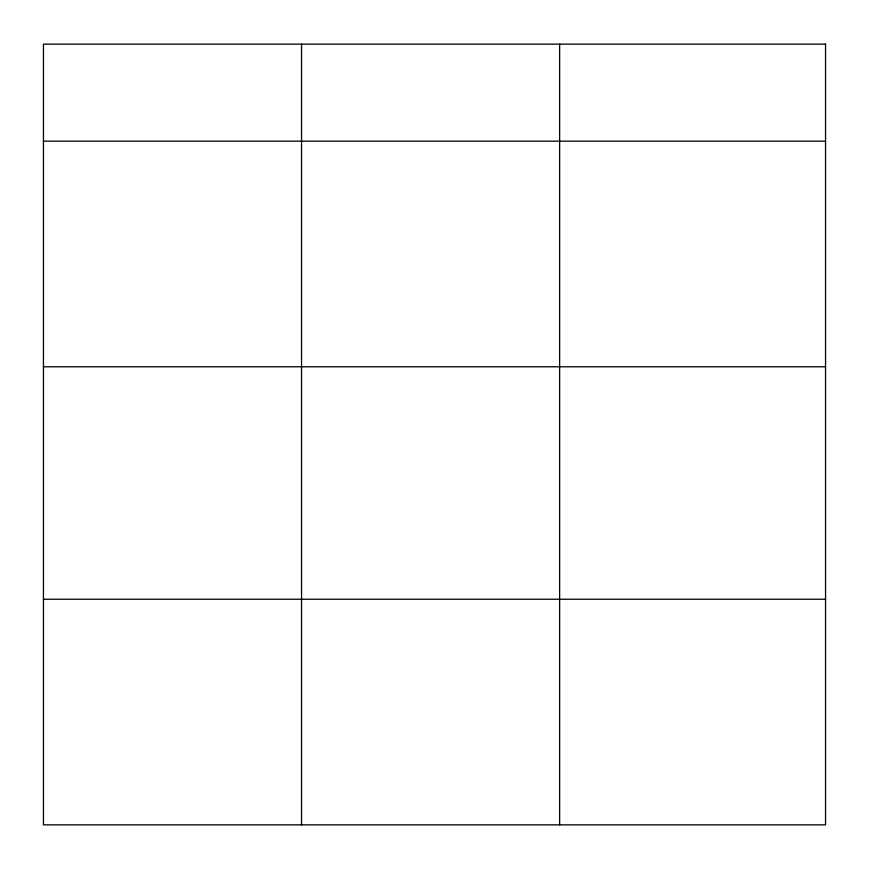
<?xml version="1.0" encoding="UTF-8"?>
<svg xmlns="http://www.w3.org/2000/svg" width="869" height="869" viewBox="0 0 869 869"><rect width="100%" height="100%" fill="white"/><g stroke="black" fill="none" stroke-linecap="round" stroke-linejoin="round"><path stroke-width="1.3" d="M43.45 141.169L825.55 141.169M43.45 366.783L825.55 366.783M43.45 599.241L825.55 599.241M559.636 44.145L559.636 824.855M301.543 44.145L301.543 824.855M825.55 44.145L43.45 44.145L43.45 824.855L825.55 824.855L825.55 44.145"/></g></svg>
